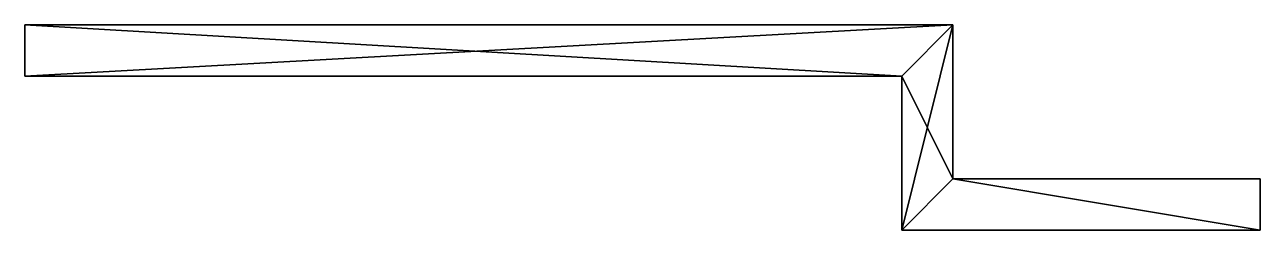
# Model space of a CAD drawing. Extents: x -46.9 to 49.6, y -4.7 to 11.3.
import ezdxf

# ---------------------------------------------------------------- set-up
doc = ezdxf.new("R2010")
doc.units = 0
doc.header["$MEASUREMENT"] = 0
doc.layers.add('Layer1', color=2, linetype='Continuous')
doc.layers.add('STL2DXF', color=7, linetype='Continuous')

msp = doc.modelspace()

# ---------------------------------------------------------------- linework, layer by layer
at = {"layer": 'Layer1'}
for p, q in [((-46.9, 7.3), (-46.9, 11.3)), ((-46.9, 11.3), (-46.9, 11.3, 4)), ((-46.9, 11.3, 4), (-46.9, 7.3, 4)), ((-46.9, 11.3), (25.6, 11.3)), ((25.6, 11.3, 4), (-46.9, 11.3, 4)), ((25.6, 11.3), (25.6, 11.3, 4)), ((25.6, 11.3, 4), (25.6, -0.7, 4)), ((25.6, -0.7), (25.6, 11.3)), ((21.6, 7.3, 4), (-46.9, 7.3, 4)), ((-46.9, 7.3, 4), (-46.9, 7.3)), ((-46.9, 7.3), (21.6, 7.3)), ((21.6, -4.7, 4), (21.6, 7.3, 4)), ((21.6, 7.3), (21.6, -4.7)), ((21.6, 7.3, 4), (21.6, 7.3)), ((25.6, -0.7, 4), (49.6, -0.7, 4)), ((49.6, -0.7), (25.6, -0.7)), ((25.6, -0.7, 4), (25.6, -0.7)), ((49.6, -0.7, 4), (49.6, -4.7, 4)), ((49.6, -4.7), (49.6, -0.7)), ((49.6, -0.7), (49.6, -0.7, 4)), ((49.6, -4.7, 4), (21.6, -4.7, 4)), ((21.6, -4.7), (49.6, -4.7)), ((21.6, -4.7, 4), (21.6, -4.7)), ((49.6, -4.7), (49.6, -4.7, 4))]:
    msp.add_line(p, q, dxfattribs=at)
at = {"layer": 'STL2DXF'}
for points in [[(21.6, 7.3, 4), (-46.9, 11.3, 4), (-46.9, 7.3, 4)], [(-46.9, 11.3, 4), (21.6, 7.3, 4), (25.6, 11.3, 4)], [(-46.9, 11.3, 4), (25.6, 11.3), (-46.9, 11.3)], [(25.6, 11.3), (-46.9, 11.3, 4), (25.6, 11.3, 4)], [(25.6, 11.3), (-46.9, 7.3), (-46.9, 11.3)], [(-46.9, 7.3), (25.6, 11.3), (21.6, 7.3)], [(-46.9, 11.3, 4), (-46.9, 7.3), (-46.9, 7.3, 4)], [(-46.9, 7.3), (-46.9, 11.3, 4), (-46.9, 11.3)], [(25.6, 11.3, 4), (21.6, 7.3, 4), (25.6, -0.7, 4)], [(21.6, 7.3), (25.6, 11.3), (21.6, -4.7)], [(21.6, -4.7), (25.6, 11.3), (25.6, -0.7)], [(25.6, 11.3), (25.6, -0.7, 4), (25.6, -0.7)], [(25.6, -0.7, 4), (25.6, 11.3), (25.6, 11.3, 4)], [(21.6, 7.3, 4), (-46.9, 7.3), (21.6, 7.3)], [(-46.9, 7.3), (21.6, 7.3, 4), (-46.9, 7.3, 4)], [(21.6, -4.7, 4), (25.6, -0.7, 4), (21.6, 7.3, 4)], [(21.6, 7.3, 4), (21.6, -4.7), (21.6, -4.7, 4)], [(21.6, -4.7), (21.6, 7.3, 4), (21.6, 7.3)], [(25.6, -0.7, 4), (21.6, -4.7, 4), (49.6, -4.7, 4)], [(21.6, -4.7), (25.6, -0.7), (49.6, -4.7)], [(25.6, -0.7, 4), (49.6, -4.7, 4), (49.6, -0.7, 4)], [(49.6, -4.7), (25.6, -0.7), (49.6, -0.7)], [(25.6, -0.7, 4), (49.6, -0.7), (25.6, -0.7)], [(49.6, -0.7), (25.6, -0.7, 4), (49.6, -0.7, 4)], [(49.6, -0.7), (49.6, -4.7, 4), (49.6, -4.7)], [(49.6, -4.7, 4), (49.6, -0.7), (49.6, -0.7, 4)], [(49.6, -4.7, 4), (21.6, -4.7), (49.6, -4.7)], [(21.6, -4.7), (49.6, -4.7, 4), (21.6, -4.7, 4)]]:
    msp.add_3dface(points, dxfattribs=at)

doc.saveas('drawing.dxf')
